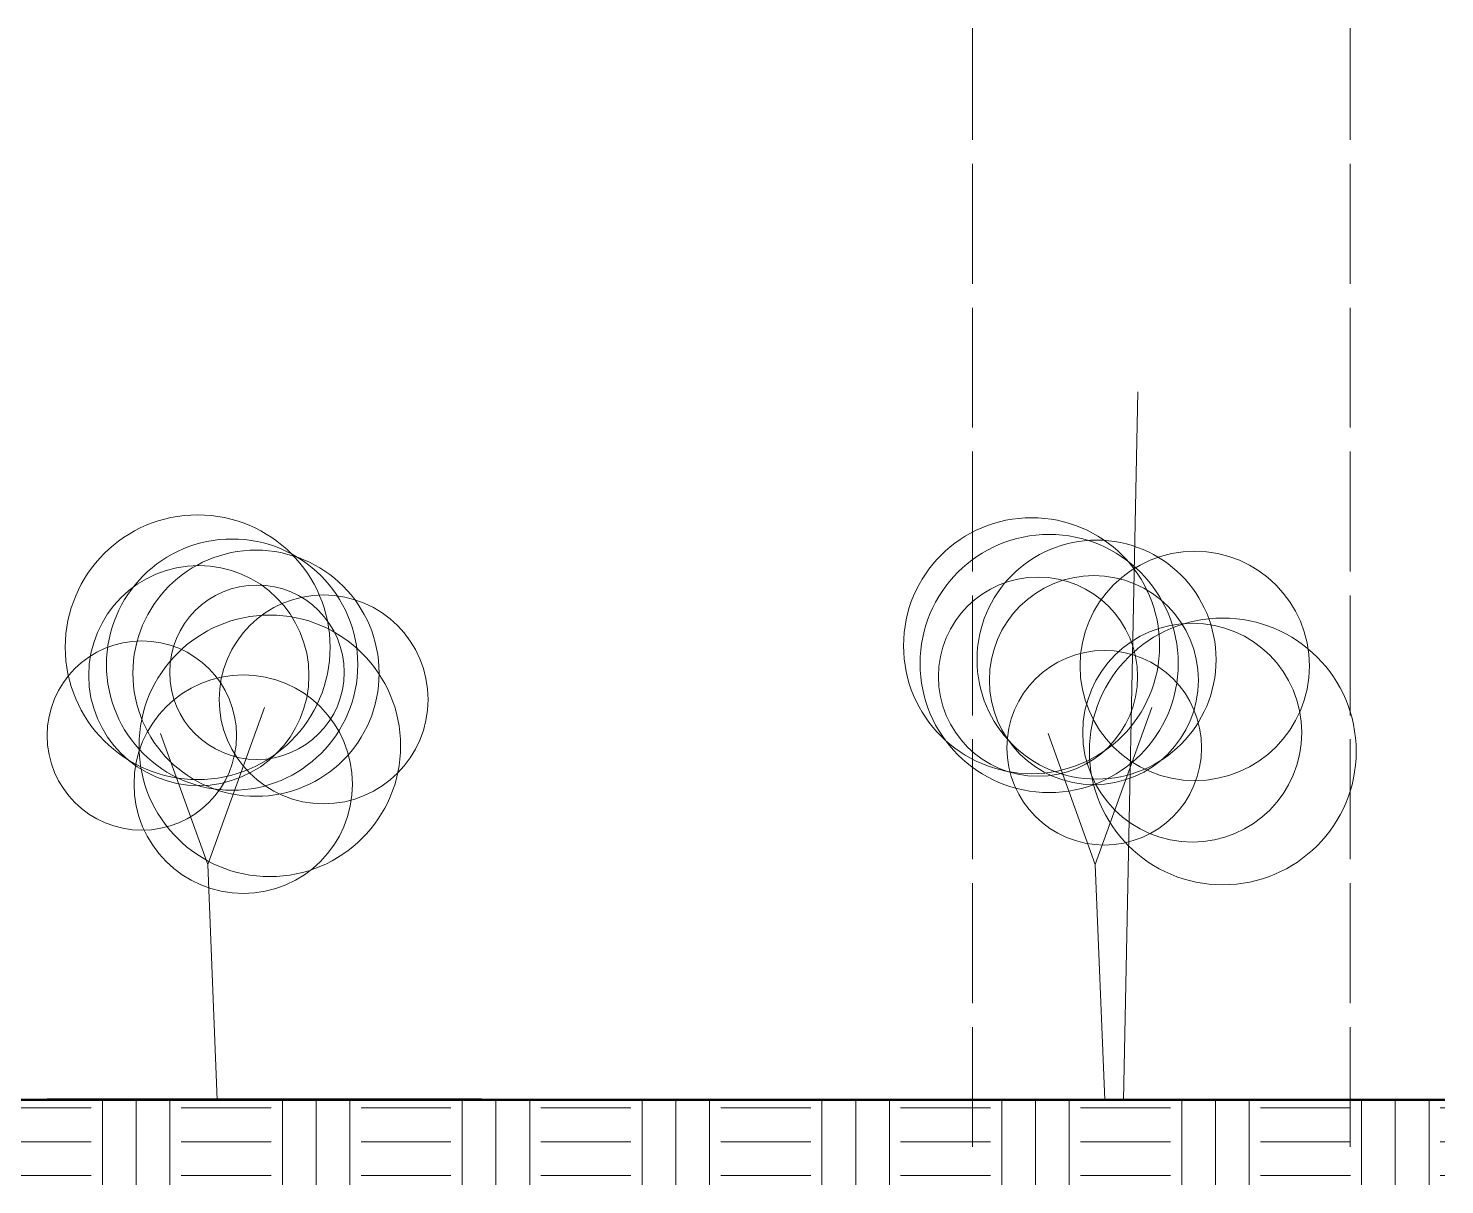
# Model space of a CAD drawing. Header units: metres. Extents: x -37 to 1, y -1.1 to 11.2.
# Drawn here: x -14 to 1, y -1.05 to 11.2 of the extents above; entities that cross this region are included whole.
import ezdxf

# ---------------------------------------------------------------- set-up
doc = ezdxf.new("R2010")
doc.units = ezdxf.units.M
doc.linetypes.add('DASHED', pattern=[1.524, 1.27, -0.254])
for name, color, linetype, lineweight in [('A-CUT', 7, 'Continuous', 50), ('A-HATCH', 8, 'Continuous', 9), ('A-HIDDEN', 8, 'DASHED', 18), ('A-THIN', 8, 'Continuous', 18)]:
    doc.layers.add(name, color=color, linetype=linetype, lineweight=lineweight)

msp = doc.modelspace()

# ---------------------------------------------------------------- hatches: boundary and pattern name
at = {"layer": 'A-HATCH'}
h = msp.add_hatch(dxfattribs=at)
h.set_pattern_fill('EARTH', scale=0.15)
h.paths.add_polyline_path([(1, -1.05), (1, -0.15), (-37, -0.15), (-37, -1.05), (1, -1.05)])

# ---------------------------------------------------------------- linework, layer by layer
at = {"layer": 'A-CUT'}
msp.add_line((-37, -0.15), (1, -0.15), dxfattribs=at)
at = {"layer": 'A-HIDDEN'}
for p, q in [((-4, -0.65), (-4, 11.2)), ((0, -0.65), (0, 11.2))]:
    msp.add_line(p, q, dxfattribs=at)
at = {"layer": 'A-THIN'}
for p, q in [((-2.4, -0.15), (-2.25, 7.35)), ((-2.4, -0.15), (-2.25, 7.35)), ((-12.1, 2.343), (-11.5, 4.005)), ((-2.7, 2.343), (-2.1, 4.005)), ((-12.1, 2.343), (-12.6, 3.728)), ((-2.7, 2.343), (-3.2, 3.728)), ((-12, -0.15), (-12.1, 2.343)), ((-2.6, -0.15), (-2.7, 2.343))]:
    msp.add_line(p, q, dxfattribs=at)
for points in [[(-13.8, -0.15), (-13.8, -0.14), (-13.5, -0.14), (-9.5, -0.14), (-9.2, -0.14), (-9.2, -0.15), (-9.5, -0.15), (-13.5, -0.15), (-13.8, -0.15)], [(-9.5, -0.15), (-9.5, -0.14), (-13.5, -0.14), (-13.5, -0.15), (-9.5, -0.15)]]:
    msp.add_lwpolyline(points, close=True, dxfattribs=at)
for centre, radius in [((-12.207, 4.644), 1.402), ((-3.375, 4.66), 1.356), ((-11.842, 4.459), 1.331), ((-3.189, 4.471), 1.367), ((-2.687, 4.512), 1.266), ((-11.589, 4.368), 1.304), ((-1.647, 4.445), 1.215), ((-12.195, 4.344), 1.166), ((-2.715, 4.295), 1.107), ((-11.579, 4.378), 0.924), ((-3.307, 4.332), 1.055), ((-10.873, 4.091), 1.106), ((-11.443, 3.599), 1.385), ((-1.35, 3.54), 1.413), ((-1.673, 3.739), 1.16), ((-12.798, 3.708), 1.003), ((-2.605, 3.579), 1.031), ((-11.724, 3.193), 1.157)]:
    msp.add_circle(centre, radius, dxfattribs=at)

doc.saveas('drawing.dxf')
